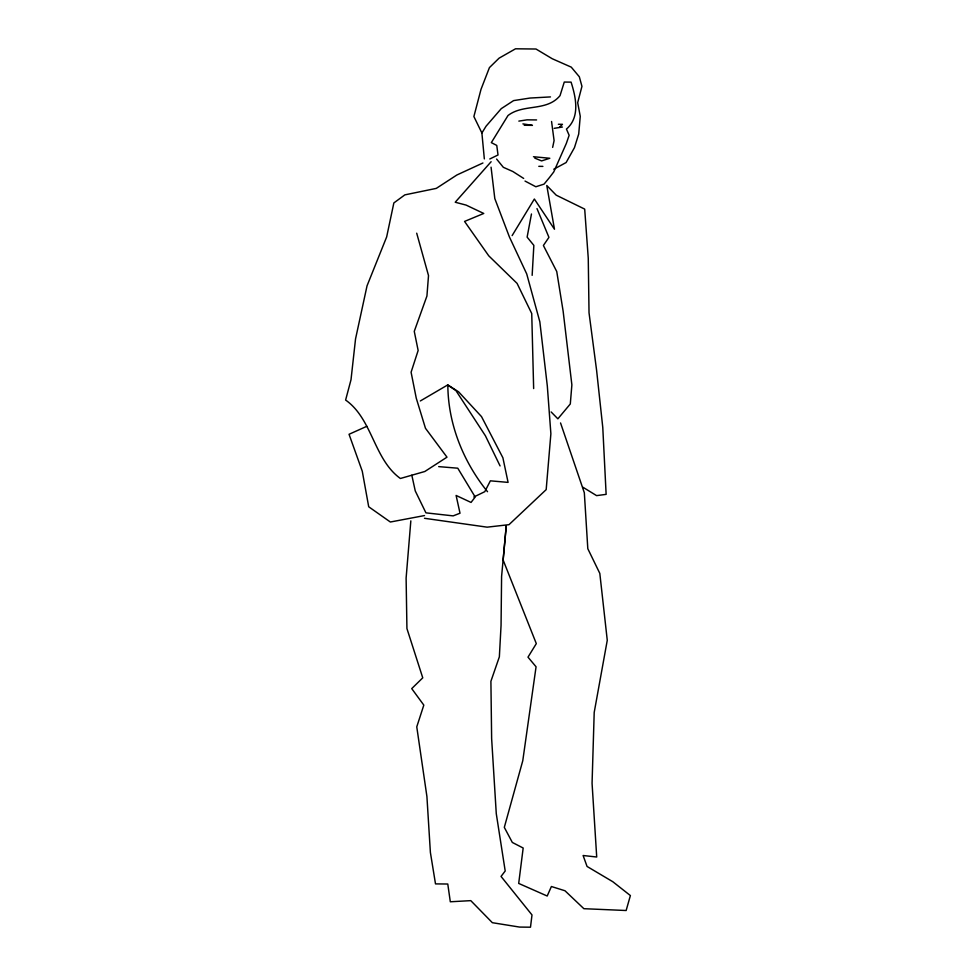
<?xml version="1.0" encoding="UTF-8"?>
<svg xmlns="http://www.w3.org/2000/svg" width="976" height="976" viewBox="0 0 976 976"><rect width="100%" height="100%" fill="white"/><g stroke="black" fill="none" stroke-linecap="round" stroke-linejoin="round"><path stroke-width="1.46" d="M532.152 275.354L533.848 245.379L527.125 237.119L531.469 213.988M410.835 520.867L406.114 578.097L406.931 628.556L422.754 677.832L411.726 688.617L423.816 705.111L416.764 726.852L426.915 796.514L430.392 852.463L435.503 883.89L447.777 884.024L450.314 901.775L470.786 900.641L492.355 922.698L519.586 927.078L530.493 927.2L531.993 914.939L501.042 876.424L505.202 871.007L496.272 813.642L491.636 738.588L490.904 681.297L499.358 656.848L501.054 625.494L501.591 576.413L506.239 526.003L503.14 560.065L536.312 643.611L527.992 657.153L536.068 666.791L522.77 760.743L504.311 827.367L512.327 842.447L523.173 848.022L518.695 883.426L547.194 896.017L551.391 886.513L564.982 890.759L583.88 908.693L626.141 910.51L630.386 895.565L612.818 881.731L587.064 866.456L583.099 855.501L596.714 857.013L592.066 783.313L594.201 712.431L607.267 640.293L599.813 573.388L587.808 548.707L584.331 492.758L560.541 422.95M552.648 147.388L554.087 140.593L551.562 121.475M512.132 235.594L534.36 199.019L554.478 229.238L546.78 185.513L556.21 195.163L584.697 209.108L588.26 258.25L589.028 312.796L596.58 370.16L602.778 427.5L606.133 494.368L596.58 495.625L583.026 487.292M484.34 158.917L481.888 132.98L486.06 126.209L501.249 108.653L513.608 100.601L530.005 98.051L550.476 96.917M491.123 161.723L455.219 202.239L466.101 205.094L483.742 213.463L464.564 221.43L488.732 255.797L517.073 283.382L531.737 313.54L533.652 388.57M559.687 127.014L562.444 124.318L558.357 124.269M420.327 400.965L447.777 384.898L458.61 391.84L481.522 416.63L502.896 457.781L508.081 482.388L490.367 480.826L484.791 491.672L473.824 497.004M553.77 169.226L566.117 162.541L574.461 147.632L578.707 134.041L580.256 116.327L577.682 102.663L581.952 86.352L579.329 76.775L571.253 67.137L552.245 58.743L535.995 49.02L515.535 48.8L499.078 58.17L489.427 67.612L481.009 89.341L473.885 116.534L481.888 132.98M489.793 158.978L498.016 154.977L496.76 145.424L491.331 142.63L507.996 115.534C523.368 103.517 546.609 111.874 560.029 95.648L564.274 82.057L571.082 82.13C575.913 97.283 580.293 117.291 566.446 129.076L569.142 135.298L566.324 143.448L553.746 171.947L549.598 177.364L544.059 184.122L535.848 186.758L525.015 181.06M482.925 162.992L456.89 174.985L436.284 188.392L404.845 194.871L393.853 202.935L386.655 236.948L367.037 285.834L355.545 338.892L351.006 379.749L345.614 400.05C372.539 418.997 373.674 459.171 400.38 478.484L424.828 471.493L446.984 457.171L425.475 428.293L416.264 398.196L411.091 372.222L418.143 350.482L414.263 331.352L426.927 296.033L428.513 275.586L416.703 233.191M366.866 426.292L349.042 434.283L362.279 471.249L368.708 506.776L390.363 522.014L424.523 515.56M518.842 121.109L527.04 119.841L536.58 119.938M554.222 128.32L562.42 127.039M524.246 125.27L532.432 125.355L522.904 123.891M538.801 166.335L542.888 166.384M438.7 466.626L457.768 468.199L475.19 497.028L471.042 502.433L456.109 495.454L460.013 513.217L453.157 515.877L425.926 512.851L415.251 490.916L411.823 475.214M533.457 156.733L549.805 158.271L541.595 160.906L534.799 158.112M424.499 518.293L487.134 527.162L508.984 524.673L546.182 489.623L550.879 433.759L547.316 385.984L539.838 321.812L526.723 273.939L509.399 236.924L494.808 198.579L491.062 167.177M523.673 178.437L512.839 171.508L503.335 167.311L496.601 159.051M551.123 411.933L557.869 418.826L570.301 403.966L571.875 384.886L563.128 311.149L556.747 271.535L543.388 245.476L548.939 237.363L536.983 208.596M487.524 491.709C463.21 461.672 448.045 423.926 447.838 385.081L455.951 390.62L485.401 435.772L500.078 465.93"/></g></svg>
